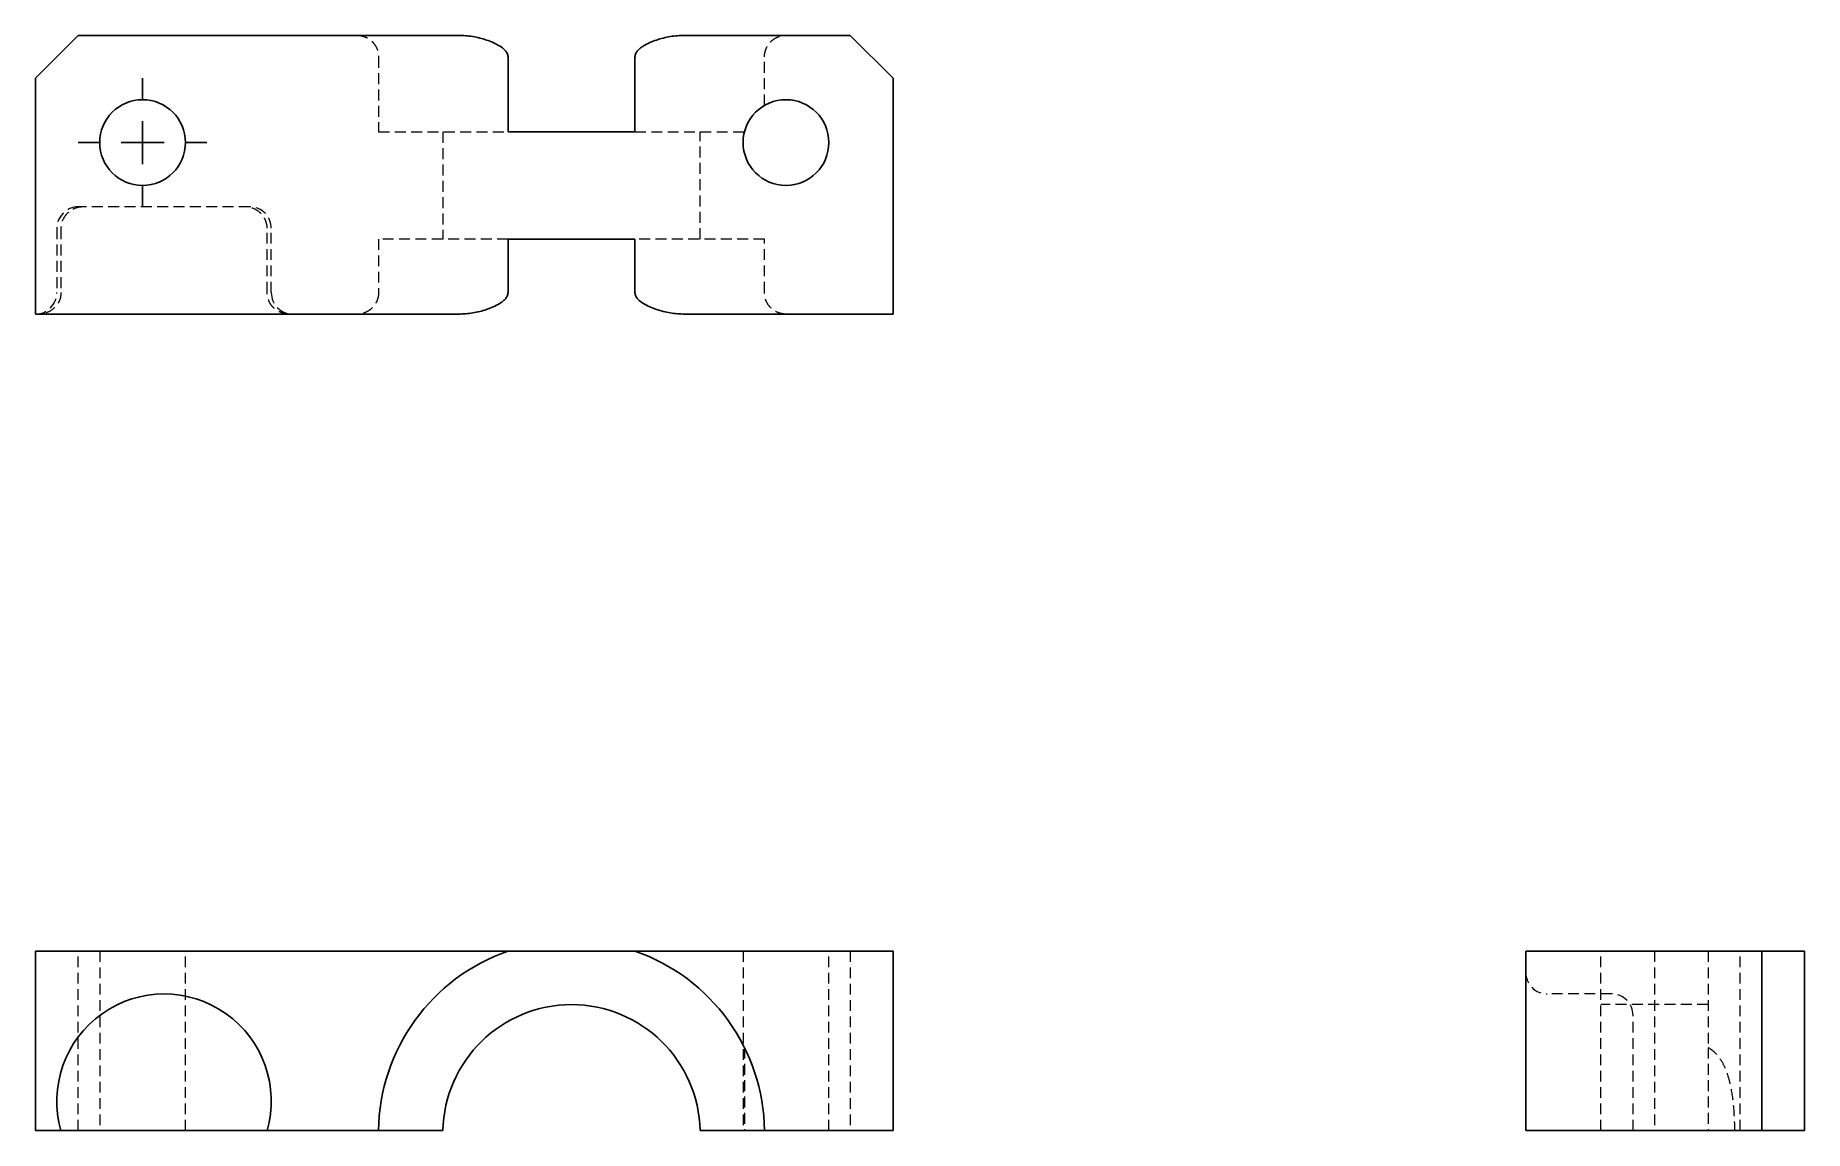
# Model space of a CAD drawing. Header units: millimetres. Extents: x 33 to 239, y 47 to 174.
import ezdxf

# ---------------------------------------------------------------- set-up
doc = ezdxf.new("R2010")
doc.units = ezdxf.units.MM
doc.linetypes.add('HIDDEN', pattern=[1.905, 1.27, -0.635])
doc.layers.add('10', color=7, linetype='Continuous')

# ---------------------------------------------------------------- blocks, each defined once
blk = doc.blocks.new('SW_CENTERMARKSYMBOL_0')
at = {"layer": '10', "color": 0}
for p, q in [((0, 5), (0, 7.5)), ((0, 0), (0, 2.5)), ((-5, 0), (-7.5, 0)), ((0, 0), (-2.5, 0)), ((0, 0), (0, -2.5)), ((0, 0), (2.5, 0)), ((5, 0), (7.5, 0)), ((0, -5), (0, -7.5))]:
    blk.add_line(p, q, dxfattribs=at)

msp = doc.modelspace()

# ---------------------------------------------------------------- linework, layer by layer
at = {"color": 7, "linetype": 'Continuous', "lineweight": 25}
for p, q in [((38, 174.25), (33, 169.25)), ((82.33, 174.25), (38, 174.25)), ((128, 174.25), (108.67, 174.25)), ((133, 169.25), (128, 174.25)), ((88.1, 163), (88.1, 171.75)), ((102.9, 171.75), (102.9, 163)), ((33, 141.75), (33, 169.25)), ((133, 141.75), (133, 169.25)), ((88.1, 163), (102.9, 163)), ((102.9, 150.5), (88.1, 150.5)), ((88.1, 150.5), (88.1, 144.25)), ((102.9, 150.5), (102.9, 144.25)), ((82.33, 141.75), (33, 141.75)), ((133, 141.75), (108.67, 141.75)), ((33, 49.97), (33, 67.47)), ((82.33, 67.47), (33, 67.47)), ((102.9, 67.47), (88.1, 67.47)), ((133, 67.47), (108.67, 67.47)), ((133, 46.53), (133, 67.47)), ((206.75, 46.53), (206.75, 67.47)), ((206.75, 67.47), (234.25, 67.47)), ((234.25, 46.53), (234.25, 67.47)), ((234.25, 67.47), (239.25, 67.47)), ((239.25, 67.47), (239.25, 46.53)), ((33, 46.53), (33, 49.97)), ((33, 46.53), (33.4, 46.53)), ((38.61, 46.53), (57.39, 46.53)), ((62.6, 46.53), (70.5, 46.53)), ((73, 46.53), (80.5, 46.53)), ((110.5, 46.53), (118, 46.53)), ((120.5, 46.53), (133, 46.53)), ((206.75, 46.53), (234.25, 46.53)), ((239.25, 46.53), (234.25, 46.53))]:
    msp.add_line(p, q, dxfattribs=at)
at = {"color": 7, "linetype": 'HIDDEN', "lineweight": 18}
for p, q in [((73, 171.75), (73, 163)), ((118, 166.08), (118, 171.75)), ((73, 163), (88.1, 163)), ((80.5, 163), (80.5, 150.5)), ((102.9, 163), (115.66, 163)), ((110.5, 150.5), (110.5, 163)), ((58, 154.25), (38, 154.25)), ((35.5, 151.75), (35.5, 144.25)), ((35.98, 151.75), (35.98, 144.25)), ((60.02, 144.25), (60.02, 151.75)), ((60.5, 144.25), (60.5, 151.75)), ((88.1, 150.5), (73, 150.5)), ((73, 150.5), (73, 144.25)), ((118, 150.5), (102.9, 150.5)), ((118, 144.25), (118, 150.5)), ((38, 46.53), (38, 67.47)), ((40.5, 67.47), (40.5, 46.53)), ((50.5, 46.53), (50.5, 67.47)), ((115.5, 67.47), (115.5, 46.53)), ((125.5, 46.53), (125.5, 67.47)), ((128, 67.47), (128, 46.53)), ((215.5, 46.53), (215.5, 67.47)), ((221.75, 67.47), (221.75, 46.53)), ((228, 67.47), (228, 56.21)), ((231.75, 46.53), (231.75, 67.47)), ((216.75, 62.47), (209.25, 62.47)), ((228, 61.22), (215.5, 61.22)), ((219.25, 46.53), (219.25, 59.97)), ((115.66, 56.21), (115.66, 46.53)), ((228, 56.21), (228, 46.53))]:
    msp.add_line(p, q, dxfattribs=at)
at = {"color": 7, "linetype": 'Continuous', "lineweight": 25}
for centre in [(45.5, 161.75), (120.5, 161.75)]:
    msp.add_circle(centre, 5, dxfattribs=at)
at = {"color": 7, "linetype": 'HIDDEN', "lineweight": 18}
for centre, start, end in [((38, 151.75), 90, 180), ((58, 151.75), 0, 90), ((33, 144.25), 270, 0), ((63, 144.25), 180, 270), ((209.25, 64.97), 180, 270), ((216.75, 59.97), 0, 90)]:
    msp.add_arc(centre, 2.5, start, end, dxfattribs=at)
at = {"color": 7, "linetype": 'Continuous', "lineweight": 25}
for centre, radius, start, end in [((95.5, 46.22), 22.5, 109.1881, 179.2042), ((95.5, 46.22), 22.5, 0.7958, 70.8119), ((48, 49.97), 12.5, 344.038, 195.962), ((95.5, 46.22), 15, 1.1937, 178.8063)]:
    msp.add_arc(centre, radius, start, end, dxfattribs=at)
at = {"color": 7, "linetype": 'HIDDEN', "lineweight": 18}
for points, knots in [([(70.5, 174.25), (70.67, 174.25), (70.83, 174.23), (71.15, 174.17), (71.31, 174.12), (71.61, 174), (71.75, 173.92), (72.03, 173.74), (72.15, 173.63), (72.38, 173.4), (72.49, 173.28), (72.67, 173), (72.75, 172.86), (72.94, 172.41), (73, 172.08), (73, 171.75)], [0, 0, 0, 0, 0.125, 0.125, 0.25, 0.25, 0.375, 0.375, 0.5, 0.5, 0.625, 0.625, 0.75, 0.75, 1, 1, 1, 1]), ([(118, 171.75), (118, 171.92), (118.01, 172.08), (118.08, 172.4), (118.13, 172.56), (118.25, 172.86), (118.33, 173), (118.51, 173.27), (118.61, 173.4), (118.84, 173.63), (118.97, 173.74), (119.24, 173.92), (119.39, 174), (119.84, 174.18), (120.17, 174.25), (120.5, 174.25)], [0, 0, 0, 0, 0.125, 0.125, 0.25, 0.25, 0.375, 0.375, 0.5, 0.5, 0.625, 0.625, 0.75, 0.75, 1, 1, 1, 1]), ([(38.61, 154.25), (38.44, 154.25), (38.27, 154.23), (37.94, 154.18), (37.78, 154.13), (37.47, 154.01), (37.32, 153.94), (37.03, 153.76), (36.9, 153.66), (36.65, 153.43), (36.54, 153.3), (36.34, 153.03), (36.26, 152.88), (36.05, 152.42), (35.98, 152.09), (35.98, 151.75)], [0, 0, 0, 0, 0.125, 0.125, 0.25, 0.25, 0.375, 0.375, 0.5, 0.5, 0.625, 0.625, 0.75, 0.75, 1, 1, 1, 1]), ([(60.02, 151.75), (60.02, 151.92), (60, 152.09), (59.93, 152.41), (59.88, 152.58), (59.74, 152.88), (59.66, 153.03), (59.46, 153.3), (59.35, 153.43), (58.98, 153.77), (58.69, 153.95), (58.22, 154.13), (58.06, 154.17), (57.73, 154.23), (57.56, 154.25), (57.39, 154.25)], [0, 0, 0, 0, 0.125, 0.125, 0.25, 0.25, 0.375, 0.375, 0.5, 0.5, 0.75, 0.75, 0.875, 0.875, 1, 1, 1, 1]), ([(35.98, 144.25), (35.98, 144.08), (35.96, 143.92), (35.9, 143.59), (35.85, 143.43), (35.71, 143.13), (35.63, 142.98), (35.44, 142.71), (35.33, 142.58), (34.97, 142.24), (34.68, 142.06), (34.22, 141.88), (34.06, 141.83), (33.73, 141.77), (33.57, 141.75), (33.4, 141.75)], [0, 0, 0, 0, 0.125, 0.125, 0.25, 0.25, 0.375, 0.375, 0.5, 0.5, 0.75, 0.75, 0.875, 0.875, 1, 1, 1, 1]), ([(62.6, 141.75), (62.43, 141.75), (62.27, 141.77), (61.94, 141.83), (61.78, 141.87), (61.47, 142), (61.32, 142.07), (61.05, 142.25), (60.91, 142.35), (60.67, 142.58), (60.56, 142.71), (60.37, 142.98), (60.29, 143.13), (60.09, 143.58), (60.02, 143.91), (60.02, 144.25)], [0, 0, 0, 0, 0.125, 0.125, 0.25, 0.25, 0.375, 0.375, 0.5, 0.5, 0.625, 0.625, 0.75, 0.75, 1, 1, 1, 1]), ([(73, 144.25), (73, 144.08), (72.99, 143.92), (72.92, 143.6), (72.87, 143.44), (72.75, 143.14), (72.67, 143), (72.49, 142.73), (72.39, 142.6), (72.16, 142.37), (72.03, 142.26), (71.76, 142.08), (71.61, 142), (71.16, 141.82), (70.83, 141.75), (70.5, 141.75)], [0, 0, 0, 0, 0.125, 0.125, 0.25, 0.25, 0.375, 0.375, 0.5, 0.5, 0.625, 0.625, 0.75, 0.75, 1, 1, 1, 1]), ([(120.5, 141.75), (120.33, 141.75), (120.17, 141.77), (119.85, 141.83), (119.69, 141.88), (119.39, 142), (119.25, 142.08), (118.97, 142.26), (118.85, 142.37), (118.62, 142.6), (118.51, 142.72), (118.33, 143), (118.25, 143.14), (118.06, 143.59), (118, 143.92), (118, 144.25)], [0, 0, 0, 0, 0.125, 0.125, 0.25, 0.25, 0.375, 0.375, 0.5, 0.5, 0.625, 0.625, 0.75, 0.75, 1, 1, 1, 1]), ([(228, 56.21), (228.2, 56.11), (228.38, 55.99), (228.72, 55.71), (228.87, 55.56), (229.3, 55.07), (229.54, 54.71), (229.93, 53.95), (230.1, 53.54), (230.37, 52.72), (230.48, 52.3), (230.76, 51.02), (230.88, 50.13), (231.03, 48.34), (231.07, 47.44), (231.08, 46.53)], [0, 0, 0, 0, 0.0625, 0.0625, 0.125, 0.125, 0.25, 0.25, 0.375, 0.375, 0.5, 0.5, 0.75, 0.75, 1, 1, 1, 1])]:
    msp.add_open_spline(points, degree=3, knots=knots, dxfattribs=at)
at = {"color": 7, "linetype": 'Continuous', "lineweight": 25}
for points, knots in [([(88.1, 171.75), (88.1, 171.89), (88.07, 172.03), (87.94, 172.28), (87.86, 172.4), (87.57, 172.71), (87.35, 172.87), (86.87, 173.17), (86.62, 173.29), (86.12, 173.52), (85.86, 173.62), (85.34, 173.79), (85.07, 173.87), (84.53, 174.01), (84.26, 174.06), (83.44, 174.2), (82.89, 174.25), (82.33, 174.25)], [0, 0, 0, 0, 0.0625, 0.0625, 0.125, 0.125, 0.25, 0.25, 0.375, 0.375, 0.5, 0.5, 0.625, 0.625, 0.75, 0.75, 1, 1, 1, 1]), ([(108.67, 174.25), (108.11, 174.25), (107.56, 174.2), (106.47, 174.02), (105.94, 173.89), (105.14, 173.62), (104.88, 173.52), (104.37, 173.29), (104.12, 173.16), (103.77, 172.94), (103.65, 172.87), (103.44, 172.69), (103.33, 172.6), (103.14, 172.39), (103.06, 172.28), (102.93, 172.03), (102.9, 171.89), (102.9, 171.75)], [0, 0, 0, 0, 0.25, 0.25, 0.5, 0.5, 0.625, 0.625, 0.75, 0.75, 0.8125, 0.8125, 0.875, 0.875, 0.9375, 0.9375, 1, 1, 1, 1]), ([(82.33, 141.75), (82.89, 141.75), (83.44, 141.8), (84.53, 141.98), (85.06, 142.11), (85.86, 142.38), (86.12, 142.48), (86.63, 142.71), (86.88, 142.84), (87.23, 143.06), (87.35, 143.13), (87.56, 143.31), (87.67, 143.4), (87.86, 143.61), (87.94, 143.72), (88.07, 143.97), (88.1, 144.11), (88.1, 144.25)], [0, 0, 0, 0, 0.25, 0.25, 0.5, 0.5, 0.625, 0.625, 0.75, 0.75, 0.8125, 0.8125, 0.875, 0.875, 0.9375, 0.9375, 1, 1, 1, 1]), ([(102.9, 144.25), (102.9, 144.11), (102.93, 143.97), (103.06, 143.72), (103.14, 143.6), (103.43, 143.29), (103.65, 143.13), (104.13, 142.83), (104.38, 142.71), (104.88, 142.48), (105.14, 142.38), (105.66, 142.21), (105.93, 142.13), (106.47, 141.99), (106.74, 141.94), (107.56, 141.8), (108.11, 141.75), (108.67, 141.75)], [0, 0, 0, 0, 0.0625, 0.0625, 0.125, 0.125, 0.25, 0.25, 0.375, 0.375, 0.5, 0.5, 0.625, 0.625, 0.75, 0.75, 1, 1, 1, 1]), ([(82.33, 67.47), (82.89, 67.47), (83.44, 67.47), (84.53, 67.47), (85.06, 67.47), (85.86, 67.47), (86.12, 67.47), (86.63, 67.47), (86.88, 67.47), (87.23, 67.47), (87.35, 67.47), (87.56, 67.47), (87.67, 67.47), (87.86, 67.47), (87.94, 67.47), (88.07, 67.47), (88.1, 67.47), (88.1, 67.47)], [0, 0, 0, 0, 0.25, 0.25, 0.5, 0.5, 0.625, 0.625, 0.75, 0.75, 0.8125, 0.8125, 0.875, 0.875, 0.9375, 0.9375, 1, 1, 1, 1]), ([(102.9, 67.47), (102.9, 67.47), (102.93, 67.47), (103.06, 67.47), (103.14, 67.47), (103.43, 67.47), (103.65, 67.47), (104.13, 67.47), (104.38, 67.47), (104.88, 67.47), (105.14, 67.47), (105.66, 67.47), (105.93, 67.47), (106.47, 67.47), (106.74, 67.47), (107.56, 67.47), (108.11, 67.47), (108.67, 67.47)], [0, 0, 0, 0, 0.0625, 0.0625, 0.125, 0.125, 0.25, 0.25, 0.375, 0.375, 0.5, 0.5, 0.625, 0.625, 0.75, 0.75, 1, 1, 1, 1]), ([(35.98, 46.53), (35.98, 46.53), (35.96, 46.53), (35.9, 46.53), (35.85, 46.53), (35.71, 46.53), (35.63, 46.53), (35.44, 46.53), (35.33, 46.53), (34.97, 46.53), (34.68, 46.53), (34.22, 46.53), (34.06, 46.53), (33.73, 46.53), (33.57, 46.53), (33.4, 46.53)], [0, 0, 0, 0, 0.125, 0.125, 0.25, 0.25, 0.375, 0.375, 0.5, 0.5, 0.75, 0.75, 0.875, 0.875, 1, 1, 1, 1]), ([(38.61, 46.53), (38.44, 46.53), (38.27, 46.53), (37.94, 46.53), (37.78, 46.53), (37.47, 46.53), (37.32, 46.53), (37.03, 46.53), (36.9, 46.53), (36.65, 46.53), (36.54, 46.53), (36.34, 46.53), (36.26, 46.53), (36.05, 46.53), (35.98, 46.53), (35.98, 46.53)], [0, 0, 0, 0, 0.125, 0.125, 0.25, 0.25, 0.375, 0.375, 0.5, 0.5, 0.625, 0.625, 0.75, 0.75, 1, 1, 1, 1]), ([(60.02, 46.53), (60.02, 46.53), (60, 46.53), (59.93, 46.53), (59.88, 46.53), (59.74, 46.53), (59.66, 46.53), (59.46, 46.53), (59.35, 46.53), (58.98, 46.53), (58.69, 46.53), (58.22, 46.53), (58.06, 46.53), (57.73, 46.53), (57.56, 46.53), (57.39, 46.53)], [0, 0, 0, 0, 0.125, 0.125, 0.25, 0.25, 0.375, 0.375, 0.5, 0.5, 0.75, 0.75, 0.875, 0.875, 1, 1, 1, 1]), ([(62.6, 46.53), (62.43, 46.53), (62.27, 46.53), (61.94, 46.53), (61.78, 46.53), (61.47, 46.53), (61.32, 46.53), (61.05, 46.53), (60.91, 46.53), (60.67, 46.53), (60.56, 46.53), (60.37, 46.53), (60.29, 46.53), (60.09, 46.53), (60.02, 46.53), (60.02, 46.53)], [0, 0, 0, 0, 0.125, 0.125, 0.25, 0.25, 0.375, 0.375, 0.5, 0.5, 0.625, 0.625, 0.75, 0.75, 1, 1, 1, 1]), ([(73, 46.53), (73, 46.53), (72.99, 46.53), (72.92, 46.53), (72.87, 46.53), (72.75, 46.53), (72.67, 46.53), (72.49, 46.53), (72.39, 46.53), (72.16, 46.53), (72.03, 46.53), (71.76, 46.53), (71.61, 46.53), (71.16, 46.53), (70.83, 46.53), (70.5, 46.53)], [0, 0, 0, 0, 0.125, 0.125, 0.25, 0.25, 0.375, 0.375, 0.5, 0.5, 0.625, 0.625, 0.75, 0.75, 1, 1, 1, 1]), ([(120.5, 46.53), (120.33, 46.53), (120.17, 46.53), (119.85, 46.53), (119.69, 46.53), (119.39, 46.53), (119.25, 46.53), (118.97, 46.53), (118.85, 46.53), (118.62, 46.53), (118.51, 46.53), (118.33, 46.53), (118.25, 46.53), (118.06, 46.53), (118, 46.53), (118, 46.53)], [0, 0, 0, 0, 0.125, 0.125, 0.25, 0.25, 0.375, 0.375, 0.5, 0.5, 0.625, 0.625, 0.75, 0.75, 1, 1, 1, 1])]:
    msp.add_open_spline(points, degree=3, knots=knots, dxfattribs=at)

# ---------------------------------------------------------------- block references
at = {"layer": '10'}
msp.add_blockref('SW_CENTERMARKSYMBOL_0', (45.5, 161.75), dxfattribs=at)

doc.saveas('drawing.dxf')
